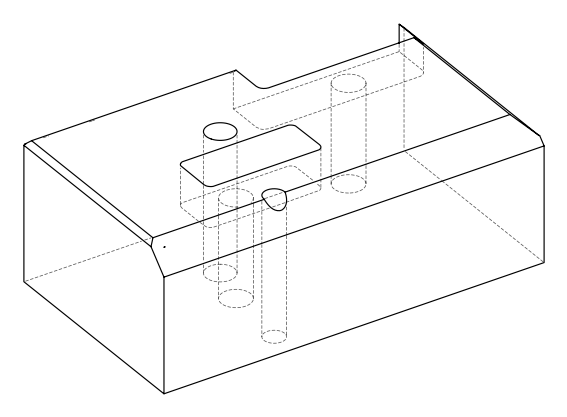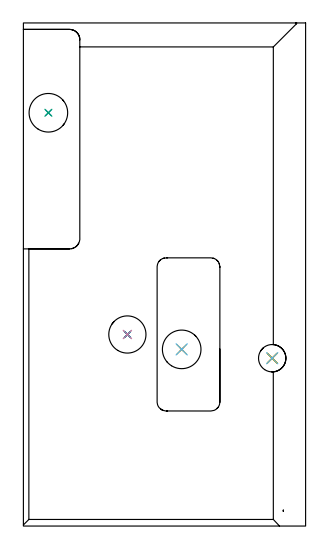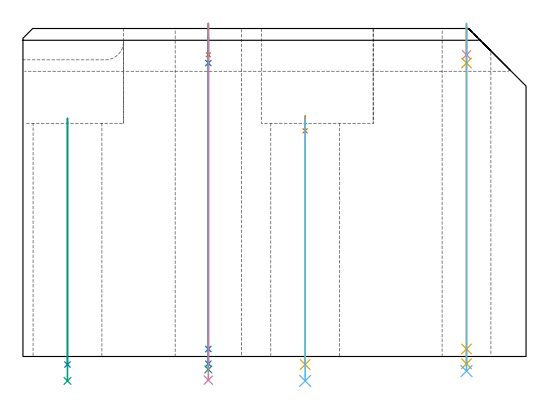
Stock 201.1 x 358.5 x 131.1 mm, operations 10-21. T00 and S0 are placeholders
(PLAN: 21 operations, 13 tool changes, 106.5 min)
(1 AREA_MILL | FG_CHAMFER_SURFACE | UGT0205_001 | 3.04 min | 2054 mm3)
(2 AREA_MILL_1 | FG_CHAMFER_SURFACE_1 | UGT0205_001 | 9.06 min | 28883 mm3)
(3 AREA_MILL_2 | FG_CHAMFER_SURFACE_2 | UGT0205_001 | 25.26 min | 92489 mm3)
(4 AREA_MILL_3 | FG_CHAMFER_SURFACE_3 | UGT0205_001 | 3.28 min | 1498 mm3)
(5 MILL_RECTANGULAR_POCKET | POCKET_RECTANGULAR_STRAIGHT | NXT0201_011 | Follow Part, ap 3, ae 75% | 16.88 min | 183505 mm3)
(6 MILL_SLOT | SLOT_PARTIAL_RECTANGULAR | NXT0201_011 | Follow Part, ap 3, ae 75% | 44.08 min | 234664 mm3)
(7 SPOT_DRILL | STEP1HOLE | NXT0321_9005460120000 | 0.06 min | 189 mm3)
(8 SPOT_DRILL_1 | STEP1HOLE_1 | NXT0321_9005460120000 | 0.05 min | 132 mm3)
(9 SPOT_DRILL_2 | STEP1HOLE_2 | NXT0321_9005460120000 | 0.05 min | 174 mm3)
(10 SPOT_DRILL_3 | STEP1HOLE_3 | NXT0321_9005460120000 | 0.06 min | 194 mm3)
(11 DRILL_THROUGH_HOLE_INTO_CENTER | STEP1HOLE | NXT0301_065 | 0.4 min | 6294 mm3)
(12 DRILL_TO_ENLARGE_THROUGH_HOLE | STEP1HOLE | UGT0301_390 | 0.43 min | 48818 mm3)
(13 DRILL_BLIND_HOLE_INTO_CENTER | STEP1HOLE_1 | NXT0301_041 | 0.05 min | 282 mm3)
(14 GUN_DRILL_THROUGH_HOLE | STEP1HOLE_1 | UGT0307_002 | 0.62 min | 3402 mm3)
(15 SPADE_DRILL_TO_ENLARGE_THROUGH_HOLE | STEP1HOLE_1 | UGT0306_010 | 0.56 min | 34786 mm3)
(16 DRILL_BLIND_HOLE_INTO_CENTER_1 | STEP1HOLE_2 | NXT0301_041 | 0.05 min | 285 mm3)
(17 GUN_DRILL_THROUGH_HOLE_1 | STEP1HOLE_2 | UGT0307_002 | 0.59 min | 3414 mm3)
(18 SPADE_DRILL_TO_ENLARGE_THROUGH_HOLE_1 | STEP1HOLE_2 | UGT0306_007 | 0.55 min | 24118 mm3)
(19 DRILL_TO_ENLARGE_THROUGH_HOLE_1 | STEP1HOLE_2 | UGT0301_388 | 0.57 min | 44264 mm3)
(20 DRILL_THROUGH_HOLE_INTO_CENTER_1 | STEP1HOLE_3 | NXT0301_065 | 0.4 min | 6315 mm3)
(21 DRILL_TO_ENLARGE_THROUGH_HOLE_2 | STEP1HOLE_3 | UGT0301_390 | 0.43 min | 48801 mm3)
(TOOL UGT0205_001 | Chamfer Mill 20 x 3 x 45 deg. | D20 FL50 Z2)
(TOOL NXT0201_011 | ENDMILL 12mm [2P460-1200-NA 1630] | D12 FL38 Z6)
(TOOL NXT0321_9005460120000 | NC Spot Drill, 142deg, 12mm, Carbide, Uncoated | D12 PA142 FL30 Z2)
(TOOL NXT0301_065 | Carbide Drill 9.4mm [860.1-0940-075A1-MM 2214] | D9.4 PA140 FL98 Z2)
(TOOL UGT0301_390 | Twist Drill 27.5 mm | D27.5 PA118 FL165 Z2)
(TOOL NXT0301_041 | Carbide Drill 7mm [860.1-0700-035A1-MM 2214] | D7 PA140 FL53 Z2)
(TOOL UGT0307_002 | Gun Drill 6 mm | D6 PA130 FL24 Z1)
(TOOL UGT0306_010 | Spade Drill 19.5mm | D19.5 PA132 FL10 Z2)
(TOOL UGT0306_007 | Spade Drill 16.5mm | D16.5 PA132 FL10 Z2)
(TOOL UGT0301_388 | Twist Drill 26.5 mm | D26.5 PA118 FL165 Z2)
(OP 10 SPOT_DRILL_3)
G17 G21 G94 G90
T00 M6
G54
G17 G0 G90 X112.8 Y125.9 S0 M3
G43 Z141.1 H0
G94 G81 G98 Z90.2 F250. R96.2
G80
M5
M2
(OP 11 DRILL_THROUGH_HOLE_INTO_CENTER)
G17 G21 G94 G90
T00 M6
G54
G17 G0 G90 X17.8 Y294.5 S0 M3
G43 Z141.1 H1
G94 G73 G98 Z-3.211 F250. Q8.765 R95.2
G80
M5
M2
(OP 12 DRILL_TO_ENLARGE_THROUGH_HOLE)
G17 G21 G94 G90
T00 M6
G54
G17 G0 G90 X17.8 Y294.5 S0 M3
G43 Z141.1 H0
G94 G73 G98 Z-9.762 F250. Q25.74 R95.2
G80
M5
M2
(OP 13 DRILL_BLIND_HOLE_INTO_CENTER)
G17 G21 G94 G90
T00 M6
G54
G17 G0 G90 X177.3 Y119.6 S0 M3
G43 Z141.1 H1
G94 G81 G98 Z120.6 F250. R133.1
G80
M5
M2
(OP 14 GUN_DRILL_THROUGH_HOLE)
G17 G21 G94 G90
T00 M6
G54
G17 G0 G90 X177.3 Y119.6 M8
G43 Z141.1 H0
Z132.034
S716 M3
G94 G1 Z117.293 F125. M26
G4 X.084
Z3. F250.
G4 X.084
Z-2.899 F125.
G4 X.084
M5
M9
G0 Z132.034
Z141.1
M2
(OP 15 SPADE_DRILL_TO_ENLARGE_THROUGH_HOLE)
G17 G21 G94 G90
T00 M6
G54
G17 G0 G90 X177.3 Y119.6 S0 M3
G43 Z141.1 H0
G94 G73 G98 Z-5.841 F250. Q17.118 R133.1
G80
M5
M2
(OP 16 DRILL_BLIND_HOLE_INTO_CENTER_1)
G17 G21 G94 G90
T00 M6
G54
G17 G0 G90 X74.1 Y136.5 S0 M3
G43 Z141.1 H1
G94 G81 G98 Z120.6 F250. R133.1
G80
M5
M2
(OP 17 GUN_DRILL_THROUGH_HOLE_1)
G17 G21 G94 G90
T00 M6
G54
G17 G0 G90 X74.1 Y136.5 M8
G43 Z141.1 H0
Z128.052
S716 M3
G94 G1 Z117.293 F125. M26
G4 X.084
Z3. F250.
G4 X.084
Z-2.899 F125.
G4 X.084
M5
M9
G0 Z128.052
Z141.1
M2
(OP 18 SPADE_DRILL_TO_ENLARGE_THROUGH_HOLE_1)
G17 G21 G94 G90
T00 M6
G54
G17 G0 G90 X74.1 Y136.5 S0 M3
G43 Z141.1 H0
G94 G73 G98 Z-5.173 F250. Q15.141 R133.1
G80
M5
M2
(OP 19 DRILL_TO_ENLARGE_THROUGH_HOLE_1)
G17 G21 G94 G90
T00 M6
G54
G17 G0 G90 X74.1 Y136.5 S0 M3
G43 Z141.1 H0
G94 G73 G98 Z-9.461 F250. Q23.427 R133.1
G80
M5
M2
(OP 20 DRILL_THROUGH_HOLE_INTO_CENTER_1)
G17 G21 G94 G90
T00 M6
G54
G17 G0 G90 X112.8 Y125.9 S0 M3
G43 Z141.1 H1
G94 G73 G98 Z-3.211 F250. Q8.765 R95.2
G80
M5
M2
(OP 21 DRILL_TO_ENLARGE_THROUGH_HOLE_2)
G17 G21 G94 G90
T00 M6
G54
G17 G0 G90 X112.8 Y125.9 S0 M3
G43 Z141.1 H0
G94 G73 G98 Z-9.762 F250. Q25.74 R95.2
G80
M5
M2
